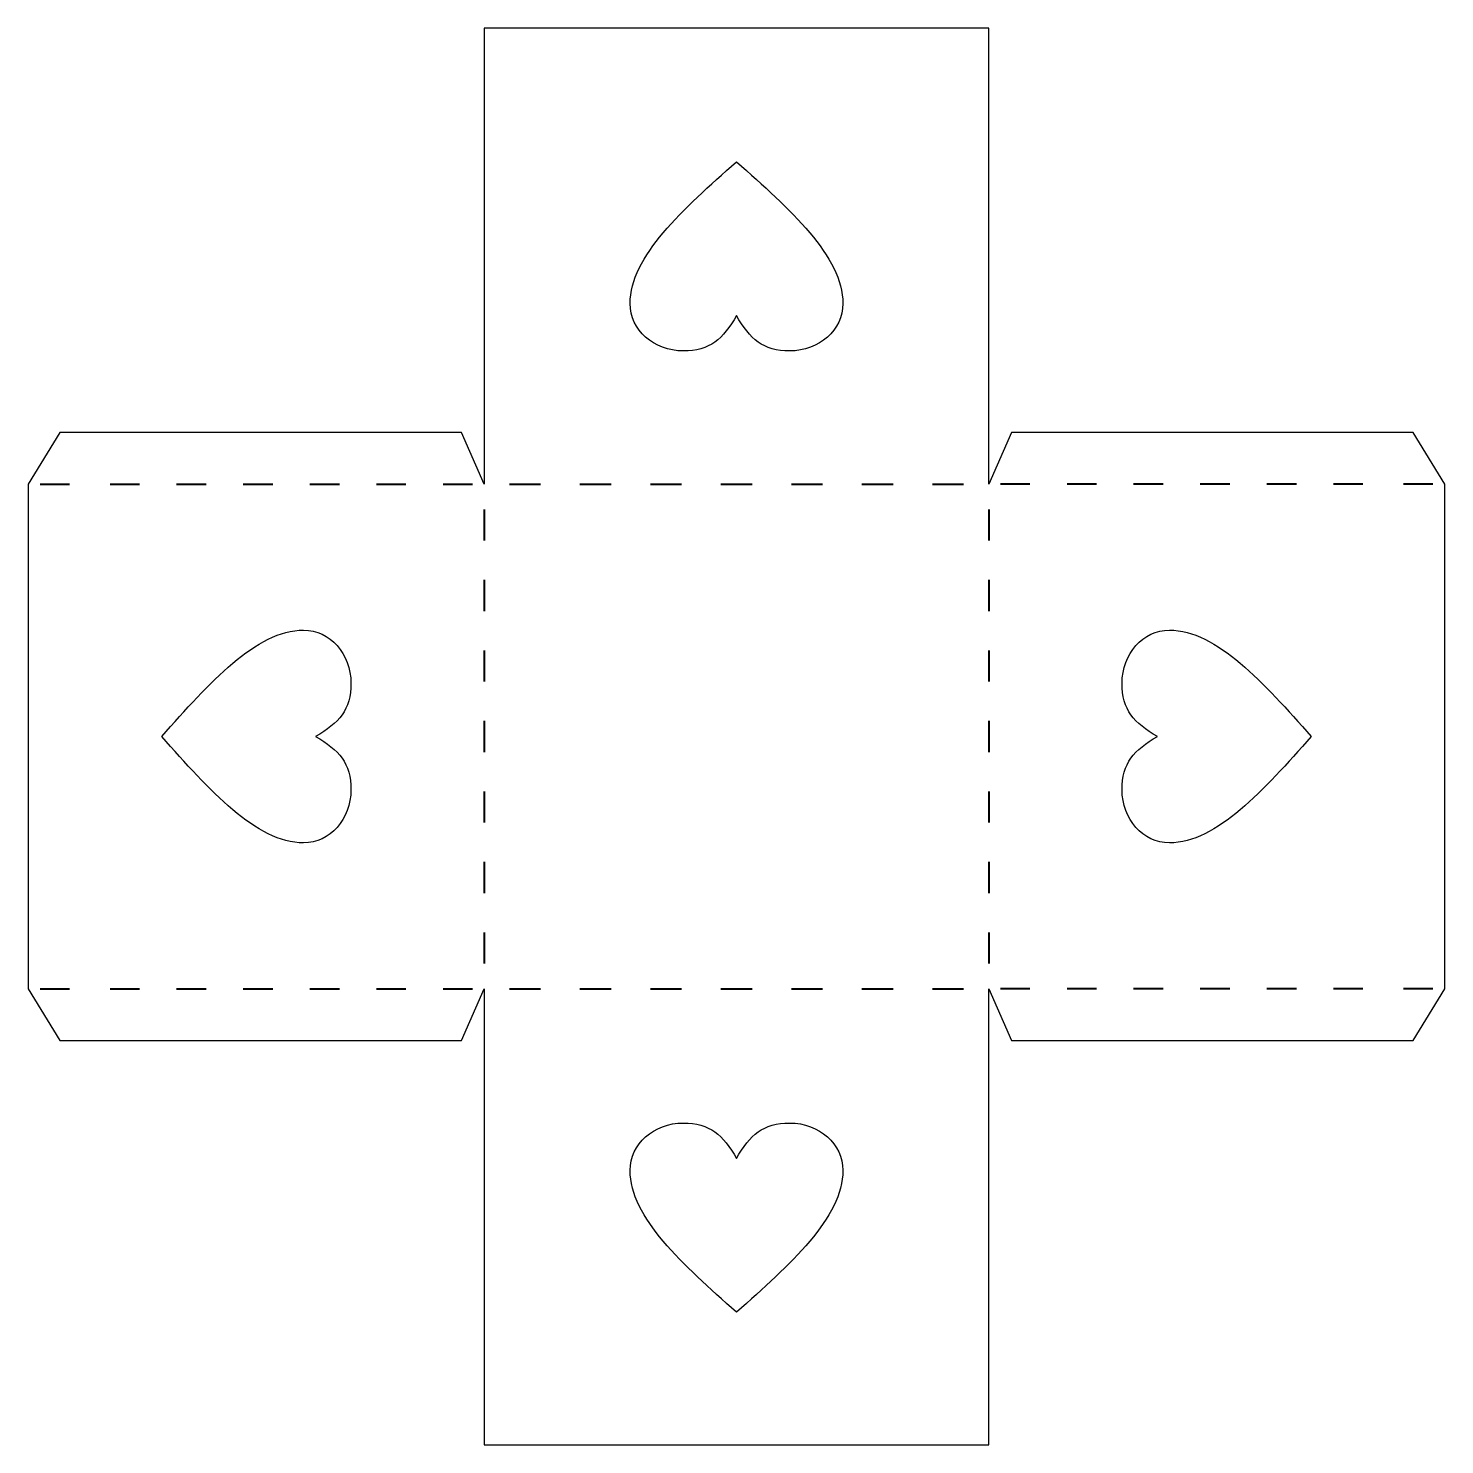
# Model space of a CAD drawing. Header units: millimetres. Extents: x -93 to 94, y -133 to 54.
import ezdxf

# ---------------------------------------------------------------- set-up
doc = ezdxf.new("R2010")
doc.units = ezdxf.units.MM
doc.header["$MEASUREMENT"] = 0
doc.layers.add('Layer 1', color=7, linetype='Continuous')

msp = doc.modelspace()

# ---------------------------------------------------------------- linework, layer by layer
at = {"layer": 'Layer 1', "color": 230}
msp.add_open_spline([(-32.8239, -72.89), (-32.8239, -72.89), (-32.824, -72.89), (-32.824, -72.89), (-32.824, -72.89), (-32.824, -72.89), (-35.8306, -79.7554), (-35.8306, -79.7554), (-35.8306, -79.7554), (-35.8306, -79.7554), (-88.9045, -79.7554), (-88.9045, -79.7554), (-88.9045, -79.7554), (-88.9045, -79.7554), (-93.0658, -72.89), (-93.0658, -72.89), (-93.0658, -72.89), (-93.0658, -72.89), (-93.0658, -6.2583), (-93.0658, -6.2583), (-93.0658, -6.2583), (-93.0658, -6.2583), (-88.9045, 0.6075), (-88.9045, 0.6075), (-88.9045, 0.6075), (-88.9045, 0.6075), (-35.8306, 0.6075), (-35.8306, 0.6075), (-35.8306, 0.6075), (-35.8306, 0.6075), (-32.8239, -6.2581), (-32.8239, -6.2581), (-32.8239, -6.2581), (-32.8239, -6.2581), (-32.8239, 53.9841), (-32.8239, 53.9841), (-32.8239, 53.9841), (-32.8239, 53.9841), (33.8079, 53.9841), (33.8079, 53.9841), (33.8079, 53.9841), (33.8079, 53.9841), (33.8079, -6.2581), (33.8079, -6.2581), (33.8079, -6.2581), (33.8079, -6.2581), (33.8081, -6.2581), (33.8081, -6.2581), (33.8081, -6.2581), (33.8081, -6.2581), (36.8148, 0.6075), (36.8148, 0.6075), (36.8148, 0.6075), (36.8148, 0.6075), (89.8883, 0.6075), (89.8883, 0.6075), (89.8883, 0.6075), (89.8883, 0.6075), (94.0501, -6.2583), (94.0501, -6.2583), (94.0501, -6.2583), (94.0501, -6.2583), (94.0501, -72.89), (94.0501, -72.89), (94.0501, -72.89), (94.0501, -72.89), (89.8883, -79.7554), (89.8883, -79.7554), (89.8883, -79.7554), (89.8883, -79.7554), (36.8148, -79.7554), (36.8148, -79.7554), (36.8148, -79.7554), (36.8148, -79.7554), (33.8082, -72.89), (33.8082, -72.89), (33.8082, -72.89), (33.8082, -72.89), (33.8079, -72.89), (33.8079, -72.89), (33.8079, -72.89), (33.8079, -72.89), (33.8079, -133.132), (33.8079, -133.132), (33.8079, -133.132), (33.8079, -133.132), (-32.8239, -133.132), (-32.8239, -133.132), (-32.8239, -133.132), (-32.8239, -133.132), (-32.8239, -72.89), (-32.8239, -72.89)], degree=3, knots=[0, 0, 0, 0, 0.04347826, 0.04347826, 0.04347826, 0.04347826, 0.08695652, 0.08695652, 0.08695652, 0.08695652, 0.13043478, 0.13043478, 0.13043478, 0.13043478, 0.17391304, 0.17391304, 0.17391304, 0.17391304, 0.2173913, 0.2173913, 0.2173913, 0.2173913, 0.26086957, 0.26086957, 0.26086957, 0.26086957, 0.30434783, 0.30434783, 0.30434783, 0.30434783, 0.34782609, 0.34782609, 0.34782609, 0.34782609, 0.39130435, 0.39130435, 0.39130435, 0.39130435, 0.43478261, 0.43478261, 0.43478261, 0.43478261, 0.47826087, 0.47826087, 0.47826087, 0.47826087, 0.52173913, 0.52173913, 0.52173913, 0.52173913, 0.56521739, 0.56521739, 0.56521739, 0.56521739, 0.60869565, 0.60869565, 0.60869565, 0.60869565, 0.65217391, 0.65217391, 0.65217391, 0.65217391, 0.69565217, 0.69565217, 0.69565217, 0.69565217, 0.73913043, 0.73913043, 0.73913043, 0.73913043, 0.7826087, 0.7826087, 0.7826087, 0.7826087, 0.82608696, 0.82608696, 0.82608696, 0.82608696, 0.86956522, 0.86956522, 0.86956522, 0.86956522, 0.91304348, 0.91304348, 0.91304348, 0.91304348, 0.95652174, 0.95652174, 0.95652174, 0.95652174, 1, 1, 1, 1], dxfattribs=at)
at = {"layer": 'Layer 1', "color": 7}
for points in [[(0.492, 16.0514), (2.2496, 12.9268), (4.0073, 11.3644), (7.5225, 11.3644), (7.5225, 11.3644), (11.4034, 11.3644), (14.553, 14.1641), (14.553, 17.6138), (14.553, 17.6138), (14.553, 23.863), (7.5225, 30.1124), (0.492, 36.3617), (0.492, 36.3617), (-6.5384, 30.1124), (-13.5689, 23.863), (-13.5689, 17.6138), (-13.5689, 17.6138), (-13.5689, 14.1641), (-10.4192, 11.3644), (-6.5384, 11.3644), (-6.5384, 11.3644), (-3.0232, 11.3644), (-1.2655, 12.9268), (0.492, 16.0514)], [(-55.1332, -39.5741), (-52.0087, -37.8165), (-50.4463, -36.0588), (-50.4463, -32.5436), (-50.4463, -32.5436), (-50.4463, -28.6627), (-53.246, -25.5131), (-56.6956, -25.5131), (-56.6956, -25.5131), (-62.9449, -25.5131), (-69.1943, -32.5436), (-75.4436, -39.5741), (-75.4436, -39.5741), (-69.1943, -46.6045), (-62.9449, -53.6349), (-56.6956, -53.6349), (-56.6956, -53.6349), (-53.246, -53.6349), (-50.4463, -50.4852), (-50.4463, -46.6045), (-50.4463, -46.6045), (-50.4463, -43.0893), (-52.0087, -41.3316), (-55.1332, -39.5741)], [(56.1175, -39.5739), (52.9929, -41.3314), (51.4305, -43.0892), (51.4305, -46.6044), (51.4305, -46.6044), (51.4305, -50.4852), (54.2302, -53.6349), (57.6798, -53.6349), (57.6798, -53.6349), (63.9291, -53.6349), (70.1785, -46.6044), (76.4278, -39.5739), (76.4278, -39.5739), (70.1785, -32.5435), (63.9291, -25.513), (57.6798, -25.513), (57.6798, -25.513), (54.2302, -25.513), (51.4305, -28.6627), (51.4305, -32.5435), (51.4305, -32.5435), (51.4305, -36.0587), (52.9929, -37.8163), (56.1175, -39.5739)], [(0.4922, -95.3252), (-1.2654, -92.2006), (-3.0231, -90.6382), (-6.5383, -90.6382), (-6.5383, -90.6382), (-10.4192, -90.6382), (-13.5688, -93.4379), (-13.5688, -96.8876), (-13.5688, -96.8876), (-13.5688, -103.1368), (-6.5383, -109.3862), (0.4922, -115.6355), (0.4922, -115.6355), (7.5226, -109.3862), (14.5531, -103.1368), (14.5531, -96.8876), (14.5531, -96.8876), (14.5531, -93.4379), (11.4034, -90.6382), (7.5226, -90.6382), (7.5226, -90.6382), (4.0074, -90.6382), (2.2497, -92.2006), (0.4922, -95.3252)]]:
    msp.add_open_spline(points, degree=3, knots=[0, 0, 0, 0, 0.16666667, 0.16666667, 0.16666667, 0.16666667, 0.33333333, 0.33333333, 0.33333333, 0.33333333, 0.5, 0.5, 0.5, 0.5, 0.66666667, 0.66666667, 0.66666667, 0.66666667, 0.83333333, 0.83333333, 0.83333333, 0.83333333, 1, 1, 1, 1], dxfattribs=at)
at = {"layer": 'Layer 1', "lineweight": 40}
for points in [[(-91.5204, -6.2583), (-91.5204, -6.2583), (-87.6323, -6.2583), (-87.6323, -6.2583)], [(-82.2746, -6.2583), (-82.2746, -6.2583), (-78.3865, -6.2583), (-78.3865, -6.2583)], [(-73.4712, -6.2583), (-73.4712, -6.2583), (-69.5831, -6.2583), (-69.5831, -6.2583)], [(-64.6677, -6.2583), (-64.6677, -6.2583), (-60.7796, -6.2583), (-60.7796, -6.2583)], [(-55.8643, -6.2583), (-55.8643, -6.2583), (-51.9762, -6.2583), (-51.9762, -6.2583)], [(-47.0609, -6.2583), (-47.0609, -6.2583), (-43.1728, -6.2583), (-43.1728, -6.2583)], [(-38.2574, -6.2583), (-38.2574, -6.2583), (-34.3693, -6.2583), (-34.3693, -6.2583)], [(-29.5076, -6.2585), (-29.5076, -6.2585), (-25.3939, -6.2585), (-25.3939, -6.2585)], [(-20.1934, -6.2585), (-20.1934, -6.2585), (-16.0796, -6.2585), (-16.0796, -6.2585)], [(-10.8791, -6.2585), (-10.8791, -6.2585), (-6.7654, -6.2585), (-6.7654, -6.2585)], [(-1.5648, -6.2585), (-1.5648, -6.2585), (2.5489, -6.2585), (2.5489, -6.2585)], [(7.7495, -6.2585), (7.7495, -6.2585), (11.8632, -6.2585), (11.8632, -6.2585)], [(17.0638, -6.2585), (17.0638, -6.2585), (21.1775, -6.2585), (21.1775, -6.2585)], [(26.3781, -6.2585), (26.3781, -6.2585), (30.4918, -6.2585), (30.4918, -6.2585)], [(39.2417, -6.2583), (39.2417, -6.2583), (35.3536, -6.2583), (35.3536, -6.2583)], [(48.0452, -6.2583), (48.0452, -6.2583), (44.1571, -6.2583), (44.1571, -6.2583)], [(56.8486, -6.2583), (56.8486, -6.2583), (52.9605, -6.2583), (52.9605, -6.2583)], [(65.652, -6.2583), (65.652, -6.2583), (61.7639, -6.2583), (61.7639, -6.2583)], [(74.4555, -6.2583), (74.4555, -6.2583), (70.5674, -6.2583), (70.5674, -6.2583)], [(83.2589, -6.2583), (83.2589, -6.2583), (79.3708, -6.2583), (79.3708, -6.2583)], [(92.5047, -6.2583), (92.5047, -6.2583), (88.6166, -6.2583), (88.6166, -6.2583)], [(-32.8237, -9.5746), (-32.8237, -9.5746), (-32.8237, -13.6883), (-32.8237, -13.6883)], [(33.8078, -9.5746), (33.8078, -9.5746), (33.8078, -13.6883), (33.8078, -13.6883)], [(-32.8237, -18.8889), (-32.8237, -18.8889), (-32.8237, -23.0026), (-32.8237, -23.0026)], [(33.8078, -18.8889), (33.8078, -18.8889), (33.8078, -23.0026), (33.8078, -23.0026)], [(-32.8237, -28.2032), (-32.8237, -28.2032), (-32.8237, -32.3169), (-32.8237, -32.3169)], [(33.8078, -28.2032), (33.8078, -28.2032), (33.8078, -32.3169), (33.8078, -32.3169)], [(-32.8237, -37.5175), (-32.8237, -37.5175), (-32.8237, -41.6312), (-32.8237, -41.6312)], [(33.8078, -37.5175), (33.8078, -37.5175), (33.8078, -41.6312), (33.8078, -41.6312)], [(-32.8237, -46.8318), (-32.8237, -46.8318), (-32.8237, -50.9455), (-32.8237, -50.9455)], [(33.8078, -46.8318), (33.8078, -46.8318), (33.8078, -50.9455), (33.8078, -50.9455)], [(-32.8237, -56.146), (-32.8237, -56.146), (-32.8237, -60.2597), (-32.8237, -60.2597)], [(33.8078, -56.146), (33.8078, -56.146), (33.8078, -60.2597), (33.8078, -60.2597)], [(-32.8237, -65.4603), (-32.8237, -65.4603), (-32.8237, -69.574), (-32.8237, -69.574)], [(33.8078, -65.4603), (33.8078, -65.4603), (33.8078, -69.574), (33.8078, -69.574)], [(-91.5204, -72.8898), (-91.5204, -72.8898), (-87.6323, -72.8898), (-87.6323, -72.8898)], [(-82.2746, -72.8898), (-82.2746, -72.8898), (-78.3865, -72.8898), (-78.3865, -72.8898)], [(-73.4712, -72.8898), (-73.4712, -72.8898), (-69.5831, -72.8898), (-69.5831, -72.8898)], [(-64.6677, -72.8898), (-64.6677, -72.8898), (-60.7796, -72.8898), (-60.7796, -72.8898)], [(-55.8643, -72.8898), (-55.8643, -72.8898), (-51.9762, -72.8898), (-51.9762, -72.8898)], [(-47.0609, -72.8898), (-47.0609, -72.8898), (-43.1728, -72.8898), (-43.1728, -72.8898)], [(-38.2574, -72.8898), (-38.2574, -72.8898), (-34.3693, -72.8898), (-34.3693, -72.8898)], [(-29.5076, -72.89), (-29.5076, -72.89), (-25.3939, -72.89), (-25.3939, -72.89)], [(-20.1934, -72.89), (-20.1934, -72.89), (-16.0796, -72.89), (-16.0796, -72.89)], [(-10.8791, -72.89), (-10.8791, -72.89), (-6.7654, -72.89), (-6.7654, -72.89)], [(-1.5648, -72.89), (-1.5648, -72.89), (2.5489, -72.89), (2.5489, -72.89)], [(7.7495, -72.89), (7.7495, -72.89), (11.8632, -72.89), (11.8632, -72.89)], [(17.0638, -72.89), (17.0638, -72.89), (21.1775, -72.89), (21.1775, -72.89)], [(26.3781, -72.89), (26.3781, -72.89), (30.4918, -72.89), (30.4918, -72.89)], [(39.2417, -72.8898), (39.2417, -72.8898), (35.3536, -72.8898), (35.3536, -72.8898)], [(48.0452, -72.8898), (48.0452, -72.8898), (44.1571, -72.8898), (44.1571, -72.8898)], [(56.8486, -72.8898), (56.8486, -72.8898), (52.9605, -72.8898), (52.9605, -72.8898)], [(65.652, -72.8898), (65.652, -72.8898), (61.7639, -72.8898), (61.7639, -72.8898)], [(74.4555, -72.8898), (74.4555, -72.8898), (70.5674, -72.8898), (70.5674, -72.8898)], [(83.2589, -72.8898), (83.2589, -72.8898), (79.3708, -72.8898), (79.3708, -72.8898)], [(92.5047, -72.8898), (92.5047, -72.8898), (88.6166, -72.8898), (88.6166, -72.8898)]]:
    msp.add_open_spline(points, degree=3, dxfattribs=at)

doc.saveas('drawing.dxf')
